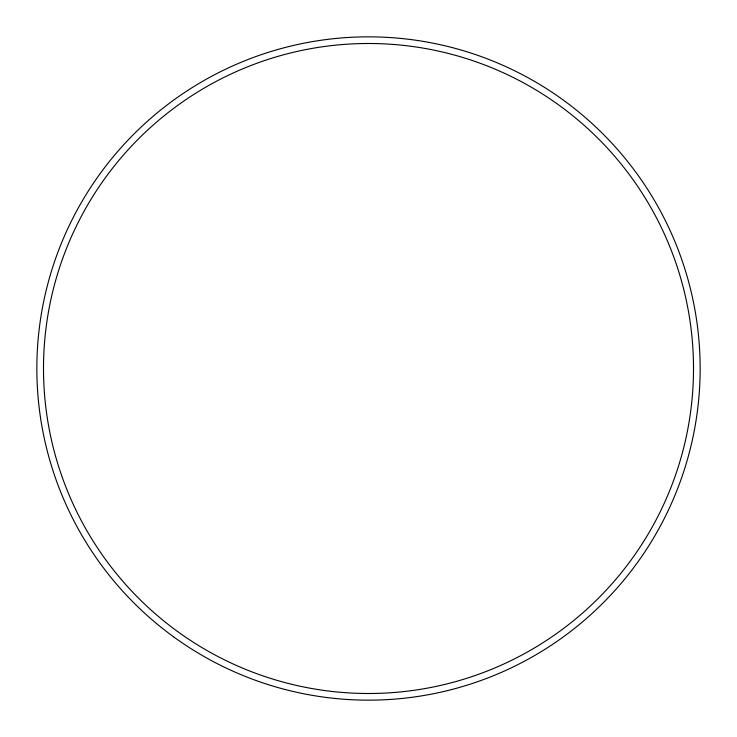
<?xml version="1.0" encoding="UTF-8"?>
<svg xmlns="http://www.w3.org/2000/svg" width="737" height="737" viewBox="0 0 737 737"><rect width="100%" height="100%" fill="white"/><g stroke="black" fill="none" stroke-linecap="round" stroke-linejoin="round"><path stroke-width="1.11" d="M177.47 631.434A325.008 325.008 0 0 0 691.73 402.476A325.008 325.008 0 0 0 236.31 71.59A325.008 325.008 0 0 0 177.47 631.434M173.564 636.814A331.65 331.65 0 0 0 698.335 403.167A331.65 331.65 0 0 0 233.601 65.519A331.65 331.65 0 0 0 173.564 636.814"/></g></svg>
